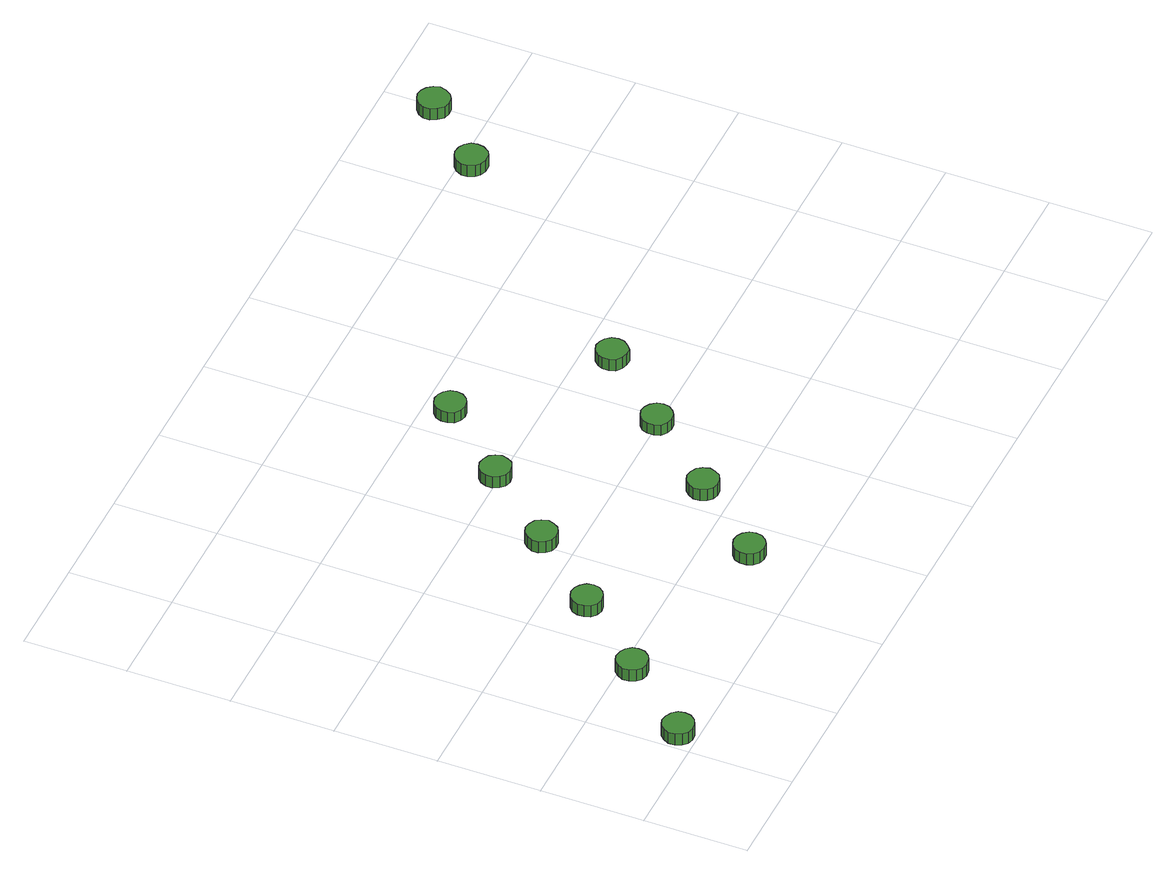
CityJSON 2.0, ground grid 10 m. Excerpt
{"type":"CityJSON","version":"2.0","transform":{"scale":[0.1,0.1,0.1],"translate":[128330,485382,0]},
"CityObjects":{
"tree1":{"type":"SolitaryVegetationObject","attributes":{"function":"something"},"geometry":[{"type":"MultiSurface","lod":"1","boundaries":[[[0,1,2,3,4,5,6,7,8,9,10,11,12,13,14]],[[15,16,17,18,19,20,21,22,23,24,25,26,27,28,29]],[[0,29,28,1]],[[1,28,27,2]],[[2,27,26,3]],[[3,26,25,4]],[[4,25,24,5]],[[5,24,23,6]],[[6,23,22,7]],[[7,22,21,8]],[[8,21,20,9]],[[9,20,19,10]],[[10,19,18,11]],[[11,18,17,12]],[[12,17,16,13]],[[13,16,15,14]],[[14,15,29,0]]]}]},
"tree2":{"type":"SolitaryVegetationObject","attributes":{"function":"something"},"geometry":[{"type":"MultiSurface","lod":"1","boundaries":[[[30,31,32,33,34,35,36,37,38,39,40,41,42,43,44]],[[45,46,47,48,49,50,51,52,53,54,55,56,57,58,59]],[[30,59,58,31]],[[31,58,57,32]],[[32,57,56,33]],[[33,56,55,34]],[[34,55,54,35]],[[35,54,53,36]],[[36,53,52,37]],[[37,52,51,38]],[[38,51,50,39]],[[39,50,49,40]],[[40,49,48,41]],[[41,48,47,42]],[[42,47,46,43]],[[43,46,45,44]],[[44,45,59,30]]]}]},
"tree3":{"type":"SolitaryVegetationObject","attributes":{"function":"something"},"geometry":[{"type":"MultiSurface","lod":"1","boundaries":[[[60,61,62,63,64,65,66,67,68,69,70,71,72,73,74]],[[75,76,77,78,79,80,81,82,83,84,85,86,87,88,89]],[[60,89,88,61]],[[61,88,87,62]],[[62,87,86,63]],[[63,86,85,64]],[[64,85,84,65]],[[65,84,83,66]],[[66,83,82,67]],[[67,82,81,68]],[[68,81,80,69]],[[69,80,79,70]],[[70,79,78,71]],[[71,78,77,72]],[[72,77,76,73]],[[73,76,75,74]],[[74,75,89,60]]]}]},
"tree4":{"type":"SolitaryVegetationObject","attributes":{"function":"something"},"geometry":[{"type":"MultiSurface","lod":"1","boundaries":[[[90,91,92,93,94,95,96,97,98,99,100,101,102,103,104]],[[105,106,107,108,109,110,111,112,113,114,115,116,117,118,119]],[[90,119,118,91]],[[91,118,117,92]],[[92,117,116,93]],[[93,116,115,94]],[[94,115,114,95]],[[95,114,113,96]],[[96,113,112,97]],[[97,112,111,98]],[[98,111,110,99]],[[99,110,109,100]],[[100,109,108,101]],[[101,108,107,102]],[[102,107,106,103]],[[103,106,105,104]],[[104,105,119,90]]]}]},
"tree5":{"type":"SolitaryVegetationObject","attributes":{"function":"something"},"geometry":[{"type":"MultiSurface","lod":"1","boundaries":[[[120,121,122,123,124,125,126,127,128,129,130,131,132,133,134]],[[135,136,137,138,139,140,141,142,143,144,145,146,147,148,149]],[[120,149,148,121]],[[121,148,147,122]],[[122,147,146,123]],[[123,146,145,124]],[[124,145,144,125]],[[125,144,143,126]],[[126,143,142,127]],[[127,142,141,128]],[[128,141,140,129]],[[129,140,139,130]],[[130,139,138,131]],[[131,138,137,132]],[[132,137,136,133]],[[133,136,135,134]],[[134,135,149,120]]]}]},
"tree6":{"type":"SolitaryVegetationObject","attributes":{"function":"something"},"geometry":[{"type":"MultiSurface","lod":"1","boundaries":[[[150,151,152,153,154,155,156,157,158,159,160,161,162,163,164]],[[165,166,167,168,169,170,171,172,173,174,175,176,177,178,179]],[[150,179,178,151]],[[151,178,177,152]],[[152,177,176,153]],[[153,176,175,154]],[[154,175,174,155]],[[155,174,173,156]],[[156,173,172,157]],[[157,172,171,158]],[[158,171,170,159]],[[159,170,169,160]],[[160,169,168,161]],[[161,168,167,162]],[[162,167,166,163]],[[163,166,165,164]],[[164,165,179,150]]]}]},
"tree7":{"type":"SolitaryVegetationObject","attributes":{"function":"something"},"geometry":[{"type":"MultiSurface","lod":"1","boundaries":[[[180,181,182,183,184,185,186,187,188,189,190,191,192,193,194]],[[195,196,197,198,199,200,201,202,203,204,205,206,207,208,209]],[[180,209,208,181]],[[181,208,207,182]],[[182,207,206,183]],[[183,206,205,184]],[[184,205,204,185]],[[185,204,203,186]],[[186,203,202,187]],[[187,202,201,188]],[[188,201,200,189]],[[189,200,199,190]],[[190,199,198,191]],[[191,198,197,192]],[[192,197,196,193]],[[193,196,195,194]],[[194,195,209,180]]]}]},
"tree8":{"type":"SolitaryVegetationObject","attributes":{"function":"something"},"geometry":[{"type":"MultiSurface","lod":"1","boundaries":[[[210,211,212,213,214,215,216,217,218,219,220,221,222,223,224]],[[225,226,227,228,229,230,231,232,233,234,235,236,237,238,239]],[[210,239,238,211]],[[211,238,237,212]],[[212,237,236,213]],[[213,236,235,214]],[[214,235,234,215]],[[215,234,233,216]],[[216,233,232,217]],[[217,232,231,218]],[[218,231,230,219]],[[219,230,229,220]],[[220,229,228,221]],[[221,228,227,222]],[[222,227,226,223]],[[223,226,225,224]],[[224,225,239,210]]]}]},
"tree9":{"type":"SolitaryVegetationObject","attributes":{"function":"something"},"geometry":[{"type":"MultiSurface","lod":"1","boundaries":[[[240,241,242,243,244,245,246,247,248,249,250,251,252,253,254]],[[255,256,257,258,259,260,261,262,263,264,265,266,267,268,269]],[[240,269,268,241]],[[241,268,267,242]],[[242,267,266,243]],[[243,266,265,244]],[[244,265,264,245]],[[245,264,263,246]],[[246,263,262,247]],[[247,262,261,248]],[[248,261,260,249]],[[249,260,259,250]],[[250,259,258,251]],[[251,258,257,252]],[[252,257,256,253]],[[253,256,255,254]],[[254,255,269,240]]]}]},
"tree10":{"type":"SolitaryVegetationObject","attributes":{"function":"something"},"geometry":[{"type":"MultiSurface","lod":"1","boundaries":[[[270,271,272,273,274,275,276,277,278,279,280,281,282,283,284]],[[285,286,287,288,289,290,291,292,293,294,295,296,297,298,299]],[[270,299,298,271]],[[271,298,297,272]],[[272,297,296,273]],[[273,296,295,274]],[[274,295,294,275]],[[275,294,293,276]],[[276,293,292,277]],[[277,292,291,278]],[[278,291,290,279]],[[279,290,289,280]],[[280,289,288,281]],[[281,288,287,282]],[[282,287,286,283]],[[283,286,285,284]],[[284,285,299,270]]]}]},
"tree11":{"type":"SolitaryVegetationObject","attributes":{"function":"something"},"geometry":[{"type":"MultiSurface","lod":"1","boundaries":[[[300,301,302,303,304,305,306,307,308,309,310,311,312,313,314]],[[315,316,317,318,319,320,321,322,323,324,325,326,327,328,329]],[[300,329,328,301]],[[301,328,327,302]],[[302,327,326,303]],[[303,326,325,304]],[[304,325,324,305]],[[305,324,323,306]],[[306,323,322,307]],[[307,322,321,308]],[[308,321,320,309]],[[309,320,319,310]],[[310,319,318,311]],[[311,318,317,312]],[[312,317,316,313]],[[313,316,315,314]],[[314,315,329,300]]]}]},
"tree12":{"type":"SolitaryVegetationObject","attributes":{"function":"something"},"geometry":[{"type":"MultiSurface","lod":"1","boundaries":[[[330,331,332,333,334,335,336,337,338,339,340,341,342,343,344]],[[345,346,347,348,349,350,351,352,353,354,355,356,357,358,359]],[[330,359,358,331]],[[331,358,357,332]],[[332,357,356,333]],[[333,356,355,334]],[[334,355,354,335]],[[335,354,353,336]],[[336,353,352,337]],[[337,352,351,338]],[[338,351,350,339]],[[339,350,349,340]],[[340,349,348,341]],[[341,348,347,342]],[[342,347,346,343]],[[343,346,345,344]],[[344,345,359,330]]]}]}
},
"vertices":[
[33,18,18],[32,24,18],[28,29,18],[22,32,18],[16,33,18],[10,31,18],[6,27,18],[3,21,18],[3,15,18],[6,9,18],[10,5,18],[16,3,18],[22,4,18],[28,7,18],[32,12,18],[32,12,5],[28,7,5],[22,4,5],[16,3,5],[10,5,5],[6,9,5],[3,15,5],[3,21,5],[6,27,5],[10,31,5],[16,33,5],[22,32,5],[28,29,5],[32,24,5],[33,18,5],
[96,90,17],[95,96,17],[91,101,17],[86,104,17],[79,105,17],[73,103,17],[69,99,17],[66,93,17],[66,87,17],[69,81,17],[73,77,17],[79,75,17],[86,76,17],[91,79,17],[95,84,17],[95,84,4],[91,79,4],[86,76,4],[79,75,4],[73,77,4],[69,81,4],[66,87,4],[66,93,4],[69,99,4],[73,103,4],[79,105,4],[86,104,4],[91,101,4],[95,96,4],[96,90,4],
[158,161,17],[157,167,17],[153,172,17],[148,175,17],[142,176,17],[136,174,17],[131,170,17],[129,164,17],[129,158,17],[131,152,17],[136,148,17],[142,146,17],[148,147,17],[153,150,17],[157,155,17],[157,155,4],[153,150,4],[148,147,4],[142,146,4],[136,148,4],[131,152,4],[129,158,4],[129,164,4],[131,170,4],[136,174,4],[142,176,4],[148,175,4],[153,172,4],[157,167,4],[158,161,4],
[221,232,17],[219,238,17],[216,243,17],[210,246,17],[204,247,17],[198,245,17],[194,241,17],[191,235,17],[191,229,17],[194,223,17],[198,219,17],[204,217,17],[210,218,17],[216,221,17],[219,226,17],[219,226,4],[216,221,4],[210,218,4],[204,217,4],[198,219,4],[194,223,4],[191,229,4],[191,235,4],[194,241,4],[198,245,4],[204,247,4],[210,246,4],[216,243,4],[219,238,4],[221,232,4],
[278,56,18],[277,62,18],[273,67,18],[268,70,18],[262,71,18],[256,69,18],[251,65,18],[249,59,18],[249,53,18],[251,47,18],[256,43,18],[262,41,18],[268,42,18],[273,45,18],[277,50,18],[277,50,5],[273,45,5],[268,42,5],[262,41,5],[256,43,5],[251,47,5],[249,53,5],[249,59,5],[251,65,5],[256,69,5],[262,71,5],[268,70,5],[273,67,5],[277,62,5],[278,56,5],
[284,304,17],[282,310,17],[279,315,17],[273,318,17],[267,319,17],[261,317,17],[257,313,17],[254,307,17],[254,301,17],[257,295,17],[261,291,17],[267,289,17],[273,290,17],[279,293,17],[282,298,17],[282,298,4],[279,293,4],[273,290,4],[267,289,4],[261,291,4],[257,295,4],[254,301,4],[254,307,4],[257,313,4],[261,317,4],[267,319,4],[273,318,4],[279,315,4],[282,310,4],[284,304,4],
[341,128,18],[339,134,18],[336,139,18],[330,142,18],[324,143,18],[318,141,18],[314,137,18],[311,131,18],[311,125,18],[314,119,18],[318,115,18],[324,113,18],[330,114,18],[336,117,18],[339,122,18],[339,122,5],[336,117,5],[330,114,5],[324,113,5],[318,115,5],[314,119,5],[311,125,5],[311,131,5],[314,137,5],[318,141,5],[324,143,5],[330,142,5],[336,139,5],[339,134,5],[341,128,5],
[346,375,17],[345,381,17],[341,386,17],[336,389,17],[330,390,17],[324,388,17],[319,384,17],[317,378,17],[317,372,17],[319,366,17],[324,362,17],[330,360,17],[336,361,17],[341,364,17],[345,369,17],[345,369,5],[341,364,5],[336,361,5],[330,360,5],[324,362,5],[319,366,5],[317,372,5],[317,378,5],[319,384,5],[324,388,5],[330,390,5],[336,389,5],[341,386,5],[345,381,5],[346,375,5],
[403,200,18],[402,206,18],[398,211,18],[393,214,18],[387,215,18],[381,213,18],[376,209,18],[374,203,18],[374,197,18],[376,191,18],[381,187,18],[387,185,18],[393,186,18],[398,189,18],[402,194,18],[402,194,6],[398,189,6],[393,186,6],[387,185,6],[381,187,6],[376,191,6],[374,197,6],[374,203,6],[376,209,6],[381,213,6],[387,215,6],[393,214,6],[398,211,6],[402,206,6],[403,200,6],
[466,271,19],[465,277,19],[461,282,19],[456,285,19],[450,286,19],[444,284,19],[439,279,19],[437,274,19],[437,268,19],[439,262,19],[444,258,19],[450,256,19],[456,256,19],[461,260,19],[465,265,19],[465,265,6],[461,260,6],[456,256,6],[450,256,6],[444,258,6],[439,262,6],[437,268,6],[437,274,6],[439,279,6],[444,284,6],[450,286,6],[456,285,6],[461,282,6],[465,277,6],[466,271,6],
[654,489,19],[653,495,19],[649,500,19],[644,503,19],[637,504,19],[631,502,19],[627,498,19],[624,492,19],[624,486,19],[627,480,19],[631,476,19],[637,474,19],[644,474,19],[649,477,19],[653,483,19],[653,483,6],[649,477,6],[644,474,6],[637,474,6],[631,476,6],[627,480,6],[624,486,6],[624,492,6],[627,498,6],[631,502,6],[637,504,6],[644,503,6],[649,500,6],[653,495,6],[654,489,6],
[711,550,19],[709,556,19],[705,561,19],[700,564,19],[694,565,19],[688,563,19],[683,559,19],[680,553,19],[680,547,19],[683,541,19],[688,536,19],[694,534,19],[700,535,19],[705,538,19],[709,544,19],[709,544,6],[705,538,6],[700,535,6],[694,534,6],[688,536,6],[683,541,6],[680,547,6],[680,553,6],[683,559,6],[688,563,6],[694,565,6],[700,564,6],[705,561,6],[709,556,6],[711,550,6]
]}
